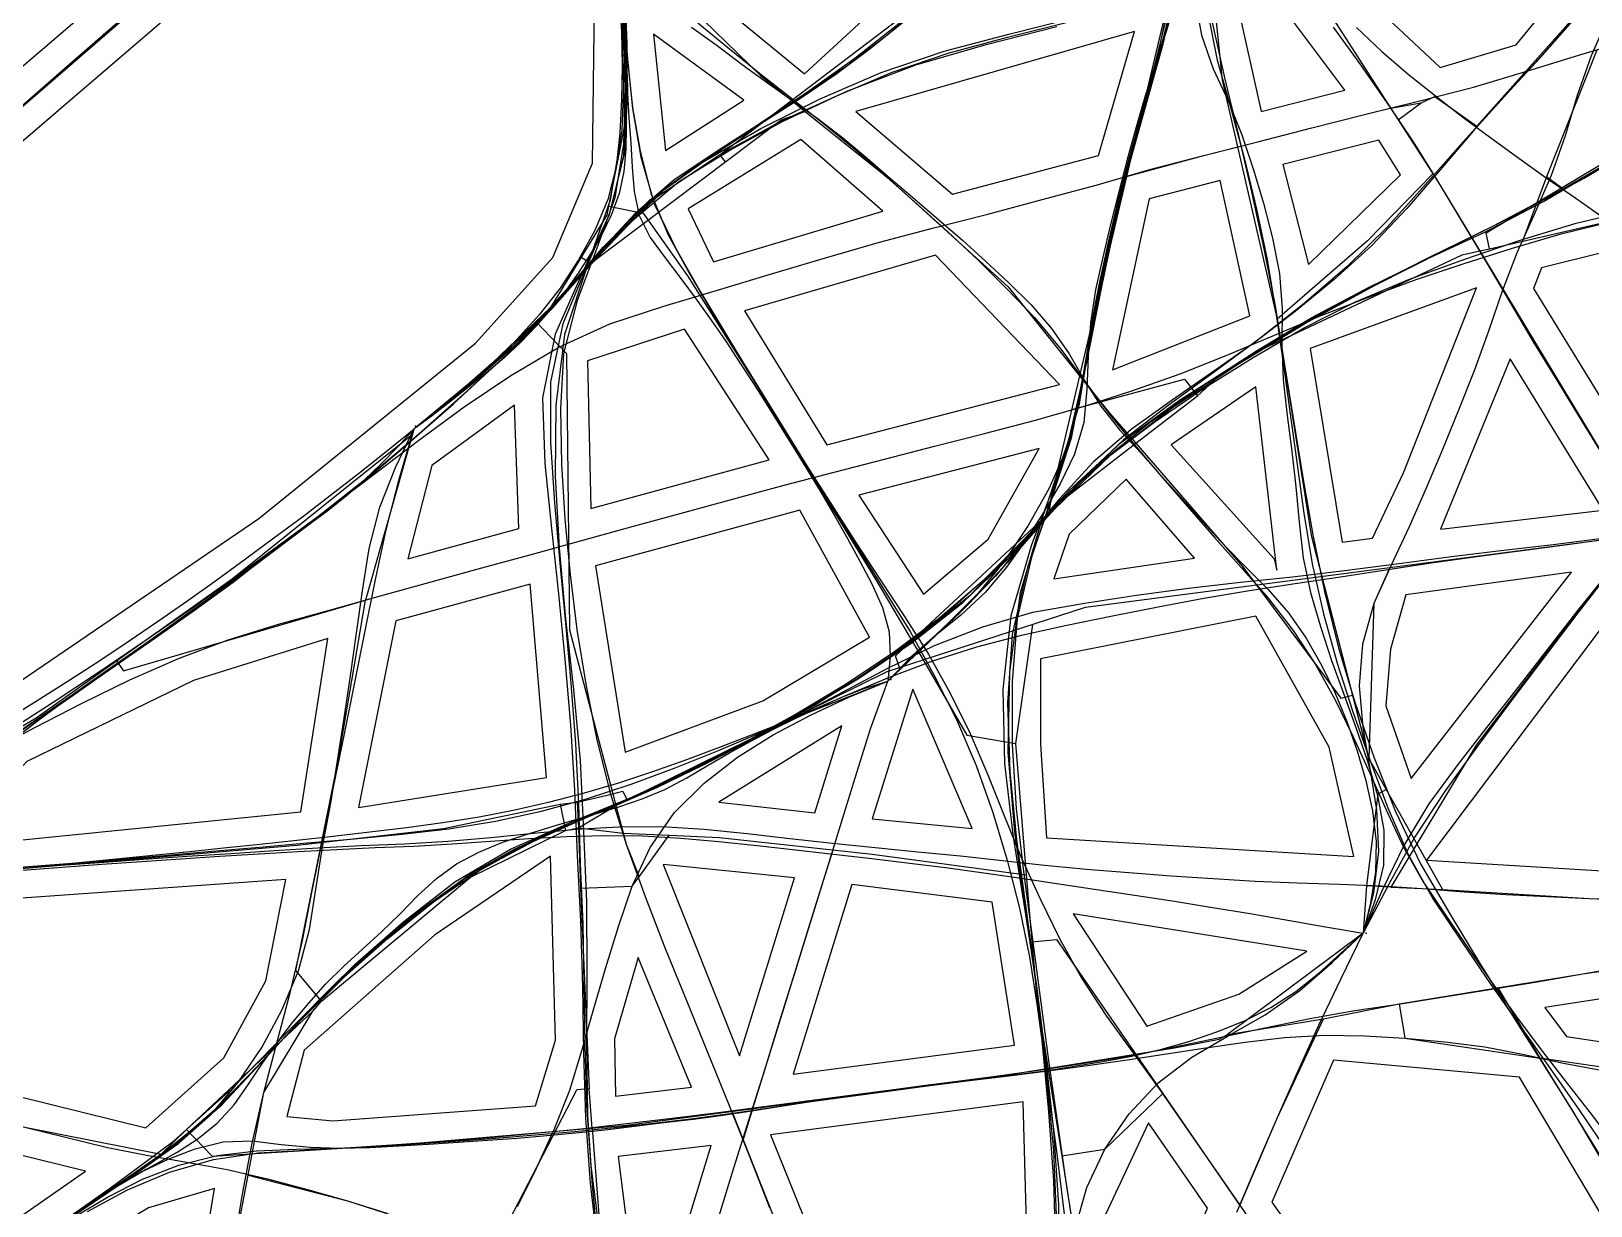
# Model space of a CAD drawing. Header units: metres. Extents: x 465982 to 489928, y 209046 to 231790.
# Drawn here: x 468220 to 471923, y 219238 to 222026 of the extents above; entities that cross this region are included whole.
import ezdxf

# ---------------------------------------------------------------- set-up
doc = ezdxf.new("R2010")
doc.units = ezdxf.units.M
for name, color, linetype in [('ANCHORS_INSIDE', 30, 'CONTINUOUS'), ('WOOL_PARCELS', 32, 'CONTINUOUS'), ('WOOL_ROADS_L1', 30, 'CONTINUOUS'), ('WOOL_ROADS_L2', 94, 'CONTINUOUS'), ('WOOL_THREADS', 8, 'CONTINUOUS')]:
    doc.layers.add(name, color=color, linetype=linetype)

msp = doc.modelspace()

# ---------------------------------------------------------------- linework, layer by layer
at = {"layer": 'ANCHORS_INSIDE'}
for p in [(469132.901, 221088.22), (470261.388, 220486.881), (471389.876, 219885.541)]:
    msp.add_point(p, dxfattribs=at)
at = {"layer": 'WOOL_PARCELS'}
for points in [[(466495.071, 219857.942), (466723.556, 219848.859), (468004.239, 221776.227), (469408.378, 222977.475), (469477.343, 223490.936), (469463.434, 223745.771), (469315.339, 224356.178), (469021.039, 224766.052), (466934.547, 222766.233), (466902.687, 222547.692), (466965.116, 222159.477), (466539.773, 221518.446), (466410.948, 221142.919)], [(470055.88, 221924.61), (470677.117, 222496.662), (470821.683, 222651.731), (470899.645, 222793.351), (470836.049, 222915.432), (470647.764, 223048.807), (470025.845, 223377.337), (469631.926, 223117.672), (469548.89, 223003.587), (469547.934, 222823.571), (469628.526, 222457.561), (469725.167, 222196.643)], [(467999.342, 220351.316), (468760.246, 220869.658), (469275.113, 221285.796), (469458.518, 221489.045), (469552.749, 221712.676), (469558.551, 222154.989), (469407.992, 222801.132), (468061.851, 221646.903), (468037.306, 221362.661)], [(471565.398, 221939.81), (471746.29, 221993.218), (472041.995, 222355.707), (471319.342, 222170.549)], [(471140.653, 221834.83), (471339.087, 221885.556), (471163.734, 222121.018), (471082.342, 222094.648)], [(469726.382, 221742.739), (469912.248, 221862.061), (469697.489, 222018.538)], [(470407.252, 221639.043), (470754.103, 221731.097), (470839.446, 222025.075), (470178.245, 221835.581)], [(469840.272, 221478.747), (470241.83, 221598.658), (470047.548, 221768.748), (469779.997, 221603.82)], [(471253.001, 221472.019), (471471.003, 221684.898), (471420.061, 221767.438), (471191.607, 221709.213)], [(470787.491, 221221.732), (471113.229, 221350.187), (471042.995, 221671.741), (470874.219, 221627.847)], [(470109.62, 221044.063), (470661.796, 221186.984), (470367.562, 221494.155), (469913.679, 221361.984)], [(472063.042, 220965.975), (472271.909, 221257.862), (471955.792, 221501.087), (471806.196, 221464.541), (471787.276, 221415.352)], [(471332.884, 220812.955), (471404.848, 220822.346), (471478.712, 220977.852), (471651.79, 221416.99), (471256.948, 221273.076)], [(469549.054, 220892.959), (469972.211, 221008.408), (469771.437, 221318.777), (469541.368, 221243.322)], [(471566.372, 220843.95), (471952.442, 220889.266), (471732.075, 221248.368)], [(471177.342, 220746.998), (471128.169, 221181.617), (470927.021, 221044.469), (471171.533, 220773.789)], [(469114.089, 220773.327), (469378.335, 220845.544), (469367.411, 221138.558), (469171.726, 220994.749)], [(470338.409, 220689.577), (470492.103, 220820.284), (470613.082, 221035.561), (470185.116, 220924.789)], [(470648.408, 220725.73), (470982.546, 220775.462), (470820.273, 220963.016), (470684.25, 220831.968)], [(469630.551, 220314.715), (469957.555, 220436.971), (470210.354, 220587.676), (470045.225, 220889.031), (469559.98, 220756.641)], [(471496.546, 220252.546), (471877.189, 220741.648), (471484.116, 220688.382), (471447.173, 220559.377), (471436.83, 220424.488)], [(472041.726, 220027.995), (472447.148, 220028.822), (472047.069, 220740.378), (471533.361, 220058.07)], [(468997.166, 220183.532), (469443.45, 220254.843), (469404.503, 220713.381), (469086.165, 220626.381)], [(471360.68, 220067.201), (471302.227, 220326.399), (471128.039, 220637.279), (470616.203, 220536.254), (470616.17, 220334.023), (470630.885, 220111.307)], [(468025.668, 220089.084), (468860.713, 220173.323), (468924.745, 220584.296), (468605.728, 220485.228), (468209.758, 220292.343)], [(470454.149, 220133.264), (470313.278, 220464.008), (470216.743, 220156.798)], [(470080.696, 220171.173), (470144.953, 220377.585), (469852.733, 220196.4)], [(468936.663, 219440.09), (469417.666, 219475.452), (469465.14, 219631.379), (469453.01, 220067.627), (469178.035, 219880.288), (468868.516, 219607.792), (468826.891, 219450.241)], [(469902.018, 219594.192), (470032.791, 220016.483), (469720.466, 220048.522)], [(468492.386, 219423.12), (468677.787, 219589.382), (468776.873, 219771.865), (468824.416, 220012.324), (468007.022, 219954.866), (467957.134, 219554.944)], [(470029.32, 219550.981), (470554.902, 219619.201), (470501.878, 219958.933), (470168.71, 220001.098)], [(470868.915, 219664.486), (471087.787, 219740.162), (471249.094, 219842.71), (470694.424, 219931.089)], [(469607.48, 219498.205), (469787.713, 219519.512), (469661.427, 219827.39), (469605.352, 219634.52)], [(472121.659, 219601.422), (472291.634, 219588.667), (472435.517, 219804.607), (471814.128, 219708.959), (471865.307, 219640.266)], [(471661.093, 218548.529), (471906.271, 218767.002), (472003.141, 218933.679), (472002.13, 219125.405), (471753.918, 219543.481), (471312.232, 219583.747), (471165.467, 219246.882)], [(470542.347, 218823.988), (470571.714, 218809.681), (470587.965, 219023.884), (470575.246, 219484.641), (469975.605, 219406.231), (470165.635, 218936.597)], [(468061.153, 219120.629), (468349.435, 219320.014), (467956.433, 219416.585), (467948.796, 219179.988)], [(470832.513, 218813.743), (471013.436, 219232.453), (470872.834, 219435.155), (470758.964, 219192.201)], [(469740.542, 219072.997), (469834.566, 219380.921), (469614.155, 219355.383), (469645.716, 219104.493)], [(468582.301, 218841.969), (468655.602, 219278.864), (468498.461, 219233.672), (468199.204, 219053.032)]]:
    msp.add_lwpolyline(points, close=True, dxfattribs=at)
at = {"layer": 'WOOL_ROADS_L1'}
for points in [[(470959.491, 226506.451), (471073.412, 225980.526), (471105.07, 225589.508), (471109.885, 225440.183), (471080.457, 224899.499), (471031.524, 224220.031), (470991.727, 223131.391), (470985.573, 222794.956), (470978.15, 222589.754), (470999.249, 222384.366), (471042.102, 222388.768), (471318.809, 222043.66), (471559.689, 221669.14), (472065.12, 220833.712)], [(469035.578, 224834.526), (469273.203, 224531.431), (469383.285, 224314.359), (469439.202, 224123.032), (469526.167, 223737.13), (469538.337, 223537.692), (469516.724, 223286.751), (469491.716, 223089.555), (469482.557, 222992.282), (469483.324, 222892.592), (469511.522, 222689.3), (469598.789, 222263.793), (469623.625, 222015.31), (469628.832, 221802.004), (469591.158, 221610.374), (469673.484, 221594.189), (469778.622, 221445.158), (469939.73, 221189.585), (470227.326, 220720.988), (470337.839, 220533.76)], [(470337.839, 220533.76), (470723.399, 220658.481), (472065.12, 220833.712)], [(469608.458, 220188.008), (470252.455, 220506.019), (470337.839, 220533.76)], [(466550.88, 219788.477), (467079.72, 219866.728), (467619.8, 220036.459), (467737.388, 220105.498), (467800.333, 219997.878), (467922.336, 220011.477), (467952.299, 220008.775), (468150.695, 220034.635), (468851.65, 220094.406), (469198.915, 220133.957), (469476.023, 220191.116), (469516.753, 220195.819), (469601.12, 220215.822), (469608.458, 220188.008)], [(466354.465, 218111.687), (466833.23, 218181.68), (467148.83, 218352.939), (467175.411, 218374.774), (467255.412, 218419.919), (467743.601, 218784.581), (468128.433, 219084.074), (468528.559, 219360.752), (468589.021, 219418.924), (468649.839, 219355.614), (469088.603, 219382.49), (469633.793, 219429.862), (470504.103, 219543.621), (470934.863, 219613.178), (471041.131, 219633.894), (471060.285, 219644.469), (471288.383, 219682.093), (471468.058, 219717.118), (471904.09, 219788.812), (472339.025, 219851.179), (472627.67, 220021.008)]]:
    msp.add_lwpolyline(points, dxfattribs=at)
at = {"layer": 'WOOL_ROADS_L2'}
for points in [[(469482.557, 222992.282), (469349.536, 222842.167), (467999.439, 221673.833), (467829.227, 221390.039)], [(470955.992, 222755.3), (470706.263, 222438.156), (470344.239, 222103.048), (470026.08, 221860.994)], [(469598.789, 222263.793), (469951.578, 221920.792), (470026.08, 221860.994)], [(471014.602, 222234.915), (470950.335, 222228.313), (470821.076, 221680.873)], [(471014.602, 222234.915), (471047.989, 221909.9), (471178.822, 221342.469)], [(472047.394, 222243.212), (471652.925, 221800.295)], [(471682.981, 221509.651), (471674.339, 221547.307), (472204.99, 221863.832), (472760.657, 222247.222)], [(471937.459, 221980.927), (471818.202, 221680.191)], [(470026.08, 221860.994), (469855.566, 221731.268)], [(470026.08, 221860.994), (470057.953, 221835.411)], [(471448.034, 221842.741), (471520.095, 221856.06), (471553.142, 221870.734)], [(471465.724, 221815.236), (471520.095, 221856.06)], [(471553.142, 221870.734), (471652.925, 221800.295)], [(469526.029, 221489.572), (469548.974, 221475.556), (470000.551, 221815.736), (470057.953, 221835.411), (470252.2, 221679.503), (470540.111, 221418.72), (470709.428, 221208.017)], [(471004.492, 221731.156), (471085.222, 221751.466)], [(469855.566, 221731.268), (469867.461, 221715.478)], [(470821.076, 221680.873), (471004.492, 221731.156)], [(470821.076, 221680.873), (470709.428, 221208.017)], [(471548.118, 221687.131), (471393.2, 221528.605), (471178.822, 221342.469)], [(471818.202, 221680.191), (471760.644, 221527.475)], [(471853.777, 221654.339), (471818.202, 221680.191)], [(469591.158, 221610.374), (469587.047, 221589.462), (469452.807, 221369.704), (469296.727, 221220.059), (469128.645, 221081.018), (469125.213, 221069.159)], [(471682.981, 221509.651), (471964.101, 221574.169)], [(471186.73, 221291.867), (471617.745, 221494.68)], [(471617.745, 221494.68), (471659.447, 221504.25)], [(471659.447, 221504.25), (471682.981, 221509.651)], [(469418.217, 221336.54), (469491.091, 221260.531), (469498.513, 220604.744), (469601.12, 220215.822), (469624.838, 220221.813)], [(471178.822, 221342.469), (471186.73, 221291.867)], [(470842.697, 221047.822), (470988.954, 221160.563), (471038.458, 221205.113), (471116.301, 221258.726)], [(471116.301, 221258.726), (471186.73, 221291.867)], [(471186.73, 221291.867), (471258.916, 220829.943), (471396.371, 220299.594)], [(470709.428, 221208.017), (470641.54, 220920.5)], [(470709.428, 221208.017), (470758.818, 221146.554)], [(470758.818, 221146.554), (470958.561, 221199.991)], [(470958.561, 221199.991), (470988.954, 221160.563)], [(470690.606, 221128.305), (470758.818, 221146.554)], [(470758.818, 221146.554), (470780.653, 221119.381)], [(470780.653, 221119.381), (470842.697, 221047.822)], [(468422.818, 220531.292), (468696.928, 220725.81), (469125.213, 221069.159), (469013.641, 220675.468)], [(470311.257, 220579.612), (470677.138, 220920.202), (470842.697, 221047.822)], [(470842.697, 221047.822), (471096.888, 220754.646)], [(470641.54, 220920.5), (470635.958, 220881.869)], [(472029.688, 220829.085), (471650.564, 220331.405), (471509.995, 220097.343)], [(471096.888, 220754.646), (471129.072, 220711.462)], [(471445.665, 220752.81), (471408.218, 220667.417), (471396.371, 220299.594)], [(471129.072, 220711.462), (471329.427, 220442.625)], [(468422.818, 220531.292), (468439.316, 220508.044), (469013.641, 220675.468)], [(468909.503, 219723.589), (468848.537, 219796.933), (468948.654, 220294.119), (469013.641, 220675.468)], [(470597.805, 220617.854), (470556.983, 220335.374), (470582.608, 220023.549)], [(470272.646, 220543.67), (470311.257, 220579.612)], [(467928.431, 220217.666), (468232.154, 220395.99), (468422.818, 220531.292)], [(470281.724, 220515.608), (470272.646, 220543.67)], [(470337.839, 220533.76), (470441.546, 220354.872)], [(471329.427, 220442.625), (471357.611, 220449.945)], [(470441.546, 220354.872), (470556.983, 220335.374)], [(471396.371, 220299.594), (471437.385, 220226.224)], [(469624.838, 220221.813), (469635.044, 220201.121)], [(471437.385, 220226.224), (471417.536, 220215.041), (471390.222, 219997.303)], [(471437.385, 220226.224), (471509.995, 220097.343)], [(469476.023, 220191.116), (469488.83, 220128.799)], [(469516.753, 220195.819), (469519.385, 220135.425)], [(469519.385, 220135.425), (469608.458, 220188.008)], [(469608.458, 220188.008), (469632.708, 220096.092), (469663.395, 220018.556), (469735.238, 220117.444), (469854.126, 220112.218), (470217.031, 220072.478), (470582.608, 220023.549)], [(468909.503, 219723.589), (469263.532, 220017.875), (469488.83, 220128.799), (469519.385, 220135.425), (469524.167, 219992.389)], [(469519.385, 220135.425), (469625.806, 220122.253), (469735.238, 220117.444)], [(470104.995, 220022.624), (470124.451, 220082.616)], [(471509.995, 220097.343), (471448.378, 219994.745), (471523.746, 219991.429)], [(471509.995, 220097.343), (471571.287, 219988.552), (471919.216, 219967.498), (472413.116, 219964.285)], [(469647.377, 219996.508), (469663.395, 220018.556)], [(469933.861, 219469.084), (470104.995, 220022.624)], [(470582.608, 220023.549), (470596.12, 219864.995)], [(471390.222, 219997.303), (471382.389, 219884.867), (471060.285, 219644.469)], [(471448.378, 219994.745), (471390.222, 219997.303)], [(469524.167, 219992.389), (469647.377, 219996.508)], [(469524.167, 219992.389), (469544.59, 219515.521)], [(471523.746, 219991.429), (471571.287, 219988.552)], [(472511.456, 219952.632), (472472.143, 219771.027), (472237.119, 219525.375), (471802.251, 219588.917)], [(470596.12, 219864.995), (470654.921, 219870.007), (470906.779, 219504.839)], [(470596.12, 219864.995), (470607.483, 219731.674), (470666.803, 219356.701)], [(471702.466, 219755.711), (471802.251, 219588.917)], [(468888.941, 219700.381), (468909.503, 219723.589)], [(471468.058, 219717.118), (471481.425, 219635.794), (471802.251, 219588.917)], [(468589.021, 219418.924), (468888.941, 219700.381)], [(468744.89, 219361.436), (468772.504, 219507.438), (468888.941, 219700.381)], [(470906.779, 219504.839), (471090.201, 219238.896), (471178.831, 219445.785), (471288.383, 219682.093)], [(471802.251, 219588.917), (472023.882, 219229.424), (472011.121, 218904.208)], [(467886.442, 219505.085), (468204.798, 219424.747), (468528.559, 219360.752)], [(469320.81, 219137.727), (469516.047, 219513.34)], [(469551.681, 219422.727), (469544.59, 219515.521), (469516.047, 219513.34)], [(470666.803, 219356.701), (470769.469, 219372.943), (470906.779, 219504.839)], [(469883.47, 219462.497), (470022.763, 219110.546), (470420.915, 218142.998)], [(469910.618, 219393.903), (469933.861, 219469.084)], [(469551.681, 219422.727), (469580.683, 219052.389)], [(468735.299, 219310.729), (468744.89, 219361.436)], [(470666.803, 219356.701), (470700.771, 219141.979)], [(468592.76, 218238.789), (468680.228, 219019.551), (468735.299, 219310.729), (468971.066, 219249.95), (469320.81, 219137.727)]]:
    msp.add_lwpolyline(points, dxfattribs=at)
at = {"layer": 'WOOL_THREADS'}
for points in [[(469616.007, 222157.286), (469629.491, 222015.564), (469633.467, 221873.008), (469626.389, 221730.655), (469593.344, 221592.76), (469536.749, 221462.571), (469482.79, 221331.525), (469452.917, 221192.605), (469453.379, 221049.429), (469462.763, 220906.373), (469475.122, 220763.648), (469488.612, 220620.941), (469501.739, 220478.217), (469512.751, 220335.231), (469519.668, 220192.331), (469523.549, 220050.148), (469529.648, 219906.54), (469532.597, 219763.006), (469534.624, 219619.531), (469538.832, 219476.015), (469549.249, 219332.996), (469567.266, 219189.771)], [(469615.718, 222147.543), (469626.943, 222018.257), (469630.277, 221888.245), (469626.437, 221758.397), (469605.714, 221630.465), (469562.396, 221508.174), (469516.284, 221386.716), (469483.732, 221260.649), (469476.651, 221129.715), (469479.531, 220998.435), (469487.417, 220867.391), (469499.605, 220736.646), (469515.959, 220606.203), (469536.666, 220476.53), (469562.65, 220347.795), (469593.687, 220220.515), (469632.708, 220096.092), (469677.978, 219971.994), (469725.655, 219848.464), (469775.758, 219725.716), (469826.107, 219602.968), (469875.775, 219480.391), (469924.865, 219357.723), (469972.863, 219233.869)], [(470945.319, 222162.162), (470906.265, 221991.438), (470858.471, 221822.424), (470811.554, 221653.314), (470770.873, 221482.538), (470736.774, 221310.396), (470707.367, 221137.723), (470657.256, 220970.172), (470595.031, 220806.734), (470545.806, 220638.511), (470527.484, 220463.691), (470531.366, 220287.88), (470551.283, 220113.11), (470579.456, 219939.628), (470606.025, 219765.578), (470628.031, 219590.864), (470647.291, 219416.112), (470659.253, 219240.603), (470661.192, 219064.876)], [(470943.929, 222166.145), (470908.543, 222008.098), (470864.541, 221851.769), (470820.205, 221695.637), (470780.064, 221538.288), (470746.102, 221379.372), (470720.355, 221219.276), (470689.599, 221060.089), (470639.117, 220905.953), (470585.362, 220752.772), (470549.126, 220594.3), (470537.829, 220431.616), (470543.346, 220268.73), (470559.865, 220106.906), (470581.743, 219946.1), (470602.696, 219784.75), (470620.171, 219622.731), (470635.5, 219460.932), (470647.619, 219297.936), (470652.131, 219134.474)], [(470936.884, 222168.739), (470897.703, 221982.75), (470848.872, 221798.411), (470802.472, 221613.619), (470762.693, 221427.348), (470725.815, 221240.425), (470683.205, 221055.066), (470622.123, 220874.843), (470568.043, 220692.999), (470542.749, 220504.776), (470539.273, 220314.392), (470554.457, 220124.692), (470581.003, 219936.42), (470607.536, 219747.737), (470629.57, 219558.371), (470647.429, 219368.667), (470655.687, 219178.489)], [(469619.585, 222127.203), (469629.034, 221959.199), (469622.697, 221790.827), (469595.088, 221624.605), (469539.176, 221465.626), (469486.02, 221305.725), (469465.747, 221137.895), (469464.485, 220968.708), (469473.601, 220799.859), (469489.02, 220631.445), (469507.345, 220463.313), (469523.51, 220295.01), (469531.176, 220127.49), (469538.356, 219959.301), (469539.484, 219790.873), (469538.342, 219622.261), (469540.976, 219453.589), (469551.961, 219285.346), (469568.537, 219117.141)], [(472637.759, 222124.599), (472569.681, 222014.518), (472530.445, 221891.147), (472505.269, 221764.036), (472480.622, 221636.962), (472452.603, 221510.367), (472414.045, 221386.459), (472357.423, 221269.612), (472285.173, 221160.933), (472209.087, 221054.604), (472131.963, 220949.025), (472052.385, 220845.959), (471970.125, 220745.017), (471889.93, 220641.931), (471810.662, 220538.095), (471732.048, 220433.68), (471654.049, 220328.694), (471577.363, 220222.766), (471505.717, 220113.701), (471442.945, 220000.125), (471382.389, 219884.867)], [(468487.797, 222099.719), (468389.836, 222014.718), (468292.093, 221929.628), (468194.491, 221844.445), (468097.038, 221759.243), (467999.439, 221673.833)], [(468477.393, 222090.821), (468397.805, 222021.756), (468318.323, 221952.584), (468238.76, 221883.181), (468159.115, 221813.581), (468079.462, 221743.891), (467999.439, 221673.833)], [(469616.943, 222103.764), (469621.721, 222024.026), (469622.981, 221943.87), (469621.93, 221863.777), (469617.778, 221783.711), (469609.253, 221703.954), (469589.392, 221626.594), (469558.344, 221552.911), (469519.438, 221482.824), (469475.719, 221415.832), (469426.124, 221352.848), (469372.288, 221293.187), (469313.955, 221237.304), (469253.425, 221184.245), (469191.471, 221132.214), (469128.645, 221081.018)], [(470348.56, 222097.67), (470254.762, 222017.628), (470156.637, 221942.971), (470055.459, 221873.584), (469952.135, 221807.82), (469848.639, 221741.377), (469746.547, 221672.78), (469653.947, 221593.3), (469570.923, 221503.761), (469491.137, 221411.032), (469407.57, 221321.147), (469318.186, 221236.874), (469224.603, 221157.745), (469128.645, 221081.018)], [(469625.356, 222076.404), (469636.006, 221959.548), (469647.813, 221842.606), (469667.445, 221726.893), (469700.148, 221614.736), (469751.287, 221508.619), (469810.021, 221405.665), (469871.189, 221304.016), (469932.767, 221202.692), (469994.438, 221101.609), (470056.598, 221001.12), (470118.978, 220900.982), (470181.79, 220800.951), (470244.884, 220701.065), (470306.712, 220600.856), (470363.438, 220498.02), (470417.012, 220391.93), (470463.479, 220282.831), (470503.292, 220171.369), (470537.648, 220058.499), (470567.01, 219944.5), (470590.207, 219828.722), (470608.441, 219711.896), (470624.155, 219595.321), (470639.673, 219478.94), (470655.391, 219361.842), (470669.607, 219244.672), (470683.992, 219127.585)], [(470931.492, 222103.841), (470906.915, 222006.73), (470879.272, 221909.931), (470851.352, 221813.287), (470824.663, 221716.299), (470799.74, 221618.965), (470776.443, 221521.373), (470754.937, 221423.203), (470735.858, 221324.538), (470721.337, 221225.615), (470704.682, 221127.058), (470676.828, 221031.025), (470636.282, 220939.691), (470587.387, 220852.685), (470531.79, 220769.693), (470468.791, 220692.236), (470397.932, 220621.515), (470325.409, 220553.011), (470254.279, 220482.924)], [(470938.101, 222100.117), (470915.068, 222025.2), (470890.116, 221950.147), (470865.711, 221874.535), (470843.494, 221798.007), (470822.507, 221721.283), (470802.244, 221644.348), (470782.728, 221567.294), (470764.279, 221489.847), (470747.273, 221412.056), (470734.919, 221333.391), (470729.336, 221254.369), (470726.625, 221175.567), (470719.54, 221097.512), (470697.507, 221022.292), (470663.495, 220951.451), (470623.947, 220883.608), (470581.392, 220817.921), (470535.556, 220754.035), (470484.935, 220694.054), (470427.69, 220640.195), (470366.769, 220590.95), (470308.261, 220539.396), (470254.279, 220482.924)], [(470921.554, 222080.979), (470884.915, 221935.869), (470845.554, 221791.479), (470807.81, 221646.863), (470773.109, 221501.358), (470742.025, 221354.816), (470717.217, 221207.376), (470688.131, 221061.092), (470642.699, 220919.002), (470594.974, 220777.542), (470560.965, 220632.078), (470549.001, 220482.439), (470548.976, 220331.811), (470558.914, 220181.408), (470575.806, 220031.744), (470595.917, 219882.283), (470615.746, 219732.621), (470635.295, 219582.883), (470657.055, 219433.624), (470678.552, 219283.711), (470701.795, 219134.152)], [(470983.591, 222099.752), (470998.466, 222016.736), (471026.723, 221936.674), (471062.805, 221859.122), (471094.838, 221780.103), (471121.637, 221699.267), (471145.939, 221617.498), (471167.322, 221534.886), (471183.882, 221451.122), (471190.124, 221366.863), (471189.493, 221282.79), (471192.345, 221198.428), (471202.294, 221113.872), (471213.013, 221029.392), (471222.58, 220944.834), (471230.934, 220860.236), (471239.828, 220775.907), (471257.684, 220693.551), (471281.546, 220612.774), (471307.835, 220532.236), (471336.41, 220452.63), (471364.993, 220373.043), (471392.654, 220293.315), (471417.086, 220212.673), (471432.08, 220130.012), (471430.61, 220046.393), (471411.3, 219964.6), (471382.389, 219884.867)], [(471012.357, 222076.686), (471036.159, 221957.304), (471069.094, 221839.637), (471100.838, 221721.86), (471129.752, 221603.304), (471154.385, 221483.878), (471174.447, 221363.881), (471191.64, 221244.096), (471208.234, 221123.524), (471224.871, 221002.784), (471241.809, 220882.101), (471261.533, 220761.863), (471288.107, 220643.323), (471321.026, 220526.321), (471358.056, 220410.709), (471398.28, 220296.207), (471441.598, 220183.008), (471489.416, 220071.852), (471548.636, 219966.003), (471616.716, 219864.517), (471685.639, 219763.566), (471756.093, 219663.825), (471826.88, 219564.302), (471896.623, 219464.124), (471965.116, 219362.949)], [(472573.457, 222074.014), (472533.348, 221966.51), (472514.697, 221852.805), (472501.137, 221738.683), (472484.662, 221624.847), (472463.227, 221511.446), (472432.432, 221400.207), (472384.521, 221295.322), (472321.03, 221198.594), (472253.556, 221104.277), (472184.759, 221010.907), (472114.146, 220919.014), (472040.433, 220830.036), (471965.103, 220742.241), (471892.507, 220651.619), (471821.029, 220560.16), (471749.827, 220468.591), (471678.566, 220377.026), (471607.525, 220285.279), (471538.524, 220192.02), (471479.306, 220093.328), (471429.616, 219990.048), (471382.389, 219884.867)], [(468433.383, 222052.69), (468324.855, 221958.286), (468216.403, 221863.655), (468107.97, 221768.839), (467999.439, 221673.833)], [(468430.801, 222050.653), (468391.349, 222016.354), (468351.938, 221982.04), (468312.683, 221947.814), (468273.505, 221913.609), (468234.406, 221879.432), (468195.321, 221845.231), (468156.35, 221811.091), (468117.416, 221776.952), (468078.357, 221742.675), (468038.982, 221708.124), (467999.439, 221673.833)], [(468419.319, 222040.584), (468359.479, 221988.536), (468299.533, 221936.295), (468239.671, 221884.044), (468179.718, 221831.644), (468119.845, 221779.264), (468059.785, 221726.685), (467999.439, 221673.833)], [(468113.119, 220310.909), (468256.185, 220408.95), (468398.907, 220507.251), (468541.186, 220606.228), (468681.566, 220707.919), (468820.702, 220811.686), (468958.969, 220916.803), (469092.548, 221027.247), (469223.159, 221141.487), (469350.437, 221258.977), (469469.141, 221384.431), (469583.458, 221513.592), (469706.865, 221633.471), (469850.221, 221730.081), (470001.748, 221813.326), (470158.921, 221884.635), (470320.693, 221946.303), (470487.314, 221994.055), (470655.382, 222036.997)], [(468117.386, 220312.166), (468234.051, 220393.233), (468351.212, 220474.167), (468468.339, 220555.179), (468584.97, 220637.161), (468700.496, 220720.941), (468814.519, 220806.646), (468927.981, 220893.075), (469038.84, 220982.756), (469147.1, 221075.942), (469253.859, 221170.337), (469358.902, 221266.157), (469457.484, 221368.125), (469551.209, 221474.585), (469648.347, 221577.646), (469756.961, 221668.554), (469878.565, 221743.515), (470004.338, 221811.316), (470133.129, 221872.527), (470264.585, 221928.489), (470399.918, 221974.637), (470538.265, 222011.372), (470677.163, 222046.397)], [(468125.007, 220315.517), (468253.713, 220406.162), (468382.629, 220496.326), (468511.578, 220586.707), (468639.73, 220678.561), (468766.432, 220772.652), (468892.509, 220867.701), (469016.536, 220965.253), (469137.104, 221067.121), (469255.34, 221171.35), (469370.547, 221278.291), (469476.975, 221393.466), (469578.379, 221512.91), (469687.859, 221624.549), (469815.734, 221715.754), (469952.169, 221795.225), (470093.174, 221865.299), (470238.39, 221927.672), (470388.138, 221978.566), (470541.292, 222018.887), (470694.928, 222057.246)], [(469626.862, 222068.806), (469629.647, 222015.35), (469631.081, 221961.575), (469631.831, 221907.63), (469632.427, 221853.538), (469632.688, 221799.766), (469632.092, 221745.843), (469627.046, 221692.567), (469616.17, 221640.603), (469598.277, 221590.738), (469574.79, 221543.109), (469547.861, 221497.105), (469518.794, 221451.842), (469488.042, 221408.131), (469454.704, 221366.168), (469419.357, 221325.761), (469382.24, 221287.098), (469342.79, 221250.283), (469301.422, 221215.317), (469259.083, 221181.45), (469216.195, 221147.605), (469172.72, 221114.068), (469128.645, 221081.018)], [(470291.871, 222047.904), (470212.487, 221983.82), (470130.846, 221922.823), (470046.636, 221865.855), (469961.04, 221811.202), (469875.625, 221755.576), (469790.598, 221699.342), (469708.776, 221639.622), (469635.403, 221570.983), (469566.751, 221497.523), (469501.286, 221420.815), (469434.148, 221345.58), (469362.884, 221274.268), (469286.733, 221207.762), (469208.274, 221143.892), (469128.645, 221081.018)], [(470284.03, 222046.517), (470175.984, 221960.981), (470063.66, 221881.273), (469949.036, 221805.663), (469834.423, 221729.021), (469722.092, 221648.894), (469622.109, 221555.34), (469529.348, 221454.467), (469437.224, 221353.191), (469340.161, 221256.269), (469235.888, 221166.96), (469128.645, 221081.018)], [(469629.523, 222048.72), (469635.861, 221893.329), (469628.862, 221738.163), (469591.642, 221588.075), (469526.568, 221447.877), (469464.35, 221306.817), (469434.019, 221155.509), (469439.811, 221000.141), (469455.384, 220845.285), (469471.836, 220690.492), (469487.058, 220535.374), (469500.255, 220380), (469510.296, 220224.388), (469516.475, 220069.787), (469524.507, 219913.763), (469528.845, 219757.737), (469531.689, 219601.88), (469536.559, 219446.254), (469547.65, 219291.209), (469565.456, 219136.054)], [(469628.251, 222054.964), (469637.127, 221949.82), (469648.128, 221844.809), (469665.827, 221740.937), (469692.004, 221639.325), (469732.299, 221542.139), (469783.639, 221448.868), (469838.007, 221357.377), (469893.649, 221266.628), (469949.467, 221175.85), (470005.449, 221085.017), (470062.005, 220994.594), (470118.981, 220904.525), (470176.621, 220814.759), (470234.877, 220725.372), (470293.798, 220636.527), (470350.241, 220547.546), (470402.312, 220455.09), (470449.528, 220359.044), (470491.773, 220260.962), (470531.343, 220161.839), (470571.77, 220063.411), (470615.576, 219966.685), (470662.217, 219870.82), (470714.557, 219777.629), (470773.213, 219688.01), (470835.495, 219601.614), (470898.591, 219516.128), (470959.387, 219428.267), (471020.395, 219340.314), (471080.86, 219252.171), (471141.642, 219164.312)], [(469632.105, 222055.893), (469634.087, 221996.829), (469634.435, 221937.76), (469635.947, 221878.78), (469639.037, 221820.033), (469643.79, 221761.18), (469647.355, 221702.88), (469651.695, 221645.247), (469663.932, 221588.71), (469689.817, 221536.118), (469725.452, 221487.566), (469762.565, 221438.946), (469798.934, 221389.868), (469834.405, 221340.262), (469869.21, 221289.986), (469903.057, 221239.02), (469936.331, 221187.583), (469969.065, 221135.814), (470001.473, 221083.705), (470033.846, 221031.668), (470065.733, 220979.74), (470097.22, 220927.516), (470128.124, 220875.049), (470158.591, 220821.97), (470187.948, 220768.395), (470216.091, 220713.963), (470241.601, 220658.358), (470257.587, 220600.602), (470259.714, 220541.554), (470254.279, 220482.924)], [(469788.231, 222035.56), (469848.618, 221991.561), (469908.319, 221946.752), (469968.296, 221902.872), (470028.819, 221860.682), (470088.369, 221817.562), (470147.238, 221772.566), (470204.78, 221724.535), (470261.55, 221675.541), (470318.294, 221626.842), (470375.017, 221578.358), (470431.308, 221529.53), (470486.654, 221479.598), (470541.186, 221428.541), (470594.64, 221376.437), (470643.042, 221320.539), (470684.281, 221260.012), (470721.095, 221197.139), (470760.154, 221135.898), (470804.826, 221079.174), (470854.228, 221025.879), (470903.164, 220970.899), (470952.868, 220915.616), (471002.655, 220860.501), (471052.895, 220805.762), (471104.92, 220752.959), (471156.753, 220700.427), (471205.055, 220645.124), (471247.296, 220585.034), (471283.951, 220521.157), (471316.079, 220455.067), (471344.037, 220387.161), (471368.427, 220317.874), (471388.933, 220247.354), (471405.095, 220175.687), (471413.308, 220102.744), (471411.581, 220029.785), (471399.712, 219957.117), (471382.389, 219884.867)], [(469802.967, 222045.643), (469877.887, 221984.016), (469953.092, 221922.875), (470029.081, 221863.994), (470104.243, 221804.45), (470178.911, 221743.048), (470251.908, 221679.141), (470324.397, 221614.665), (470396.39, 221549.908), (470466.925, 221483.602), (470535.959, 221415.492), (470603.005, 221345.497), (470664.585, 221271.374), (470721.469, 221194.373), (470779.166, 221118.185), (470839.662, 221044.272), (470902.288, 220970.918), (470965.856, 220897.448), (471029.465, 220824.094), (471094.132, 220752.094), (471157.789, 220679.594), (471216.457, 220603.241), (471269.277, 220522.669), (471316.213, 220438.901), (471358.433, 220352.634), (471398.217, 220265.291), (471437.585, 220177.696), (471477.896, 220090.656), (471525.218, 220007.293), (471579.2, 219927.2), (471633.498, 219847.134), (471688.554, 219767.478), (471745.136, 219689.094), (471802.892, 219611.574), (471862.054, 219534.971), (471921.561, 219458.525), (471980.611, 219381.515)], [(471891.208, 222063.01), (471802.169, 221961.784), (471710.599, 221862.732), (471619.709, 221763.286), (471530.714, 221661.896), (471440.704, 221561.396), (471344.326, 221467.283), (471242.352, 221379.574), (471137.249, 221296.293), (471028.647, 221216.836), (470919.845, 221137.725), (470813.745, 221055.755), (470716.357, 220964.043), (470626.117, 220865.177), (470538.409, 220764.537), (470446.961, 220667.328), (470350.407, 220575.356), (470254.279, 220482.924)], [(471885.867, 222058.02), (471806.255, 221967.039), (471724.635, 221877.769), (471643.497, 221788.444), (471565.128, 221696.768), (471486.511, 221605.016), (471403.32, 221517.286), (471313.704, 221436.434), (471220.946, 221360.372), (471126.119, 221287.678), (471027.816, 221218.7), (470928.988, 221150.433), (470832.023, 221080.615), (470741.928, 221003.136), (470661.285, 220916.007), (470585.85, 220824.307), (470509.626, 220732.838), (470426.859, 220647.093), (470340.157, 220565.634), (470254.279, 220482.924)], [(471024.316, 222046.356), (471054.455, 221912.062), (471086.606, 221778.256), (471117.776, 221644.257), (471147.196, 221509.563), (471173.588, 221374.394), (471195.251, 221239.085), (471216.927, 221102.926), (471239.398, 220966.767), (471263.383, 220830.866), (471290.659, 220696.007), (471323.836, 220562.603), (471363.425, 220431.038), (471408.511, 220301.221), (471459.709, 220173.869), (471518.453, 220049.82), (471588.409, 219931.242), (471659.884, 219813.509), (471732.39, 219696.606), (471806.193, 219580.456), (471879.322, 219463.878), (471949.595, 219345.514)], [(471311.33, 222035.325), (471376.18, 221945.598), (471439.89, 221855.168), (471501.589, 221763.279), (471559.689, 221669.14), (471616.682, 221574.199), (471673.564, 221479.593), (471730.095, 221384.413), (471786.505, 221288.613), (471844.535, 221193.577), (471902.78, 221098.662), (471961.089, 221003.772)], [(471366.449, 222034.259), (471426.837, 221977.63), (471489.418, 221923.618), (471554.124, 221872.092), (471619.685, 221822.139), (471685.863, 221773.063), (471752.479, 221724.14), (471819.528, 221675.938), (471887.206, 221629.192), (471954.83, 221582.168)], [(471964.686, 222059.014), (471924.159, 221967.634), (471890.987, 221873.305), (471862.21, 221777.342), (471828.793, 221683.415), (471789.236, 221592.236), (471748.417, 221501.494), (471712.635, 221408.467), (471680.347, 221313.683), (471646.169, 221219.481), (471609.4, 221126.19), (471571.378, 221033.392), (471532.395, 220940.973), (471491.976, 220849.168), (471449.037, 220758.767), (471408.218, 220667.417), (471380.698, 220571.317), (471373.095, 220472.165), (471381.711, 220373.332), (471398.398, 220275.662), (471414.488, 220177.997), (471419.164, 220079.243), (471407.013, 219981.249), (471382.389, 219884.867)], [(468157.111, 220358.712), (468270.207, 220431.821), (468382.06, 220506.049), (468493.041, 220581.186), (468603.29, 220657.51), (468712.304, 220735.344), (468820.154, 220814.52), (468927.822, 220893.901), (469034.429, 220974.418), (469140.701, 221055.335), (469248.156, 221134.304), (469358.673, 221208.355), (469473.135, 221275.755), (469594.318, 221331.403), (469721.838, 221373.225), (469849.806, 221411.234), (469977.871, 221449.711), (470105.949, 221487.957), (470234.2, 221525.304), (470362.898, 221559.068), (470491.622, 221591.915), (470620.256, 221626.055), (470748.705, 221660.589), (470875.918, 221697.717), (471004.492, 221731.156), (471132.727, 221763.45), (471261.012, 221796.244), (471389.24, 221828.924), (471517.432, 221860.201), (471644.997, 221893.251), (471771.368, 221930.562), (471896.962, 221969.495), (472022.932, 222007.162)], [(468256.079, 219173.747), (468408.769, 219280.661), (468558.133, 219391.826), (468696.647, 219516.041), (468826.452, 219649.048), (468957.983, 219780.463), (469098.287, 219902.673), (469247.687, 220013.757), (469410.186, 220103.501), (469579.656, 220178.239), (469749.359, 220252.908), (469915.186, 220335.953), (470077.937, 220424.709), (470234.854, 220523.303), (470382.224, 220634.688), (470520.585, 220758.196), (470649.461, 220891.755), (470783.232, 221020.633), (470930.938, 221133.432), (471086.458, 221236.134), (471245.505, 221332.698), (471409.257, 221422.427), (471575.817, 221506.469), (471742.988, 221589.241), (471907.173, 221677.052), (472067.555, 221772.363)], [(468229.554, 219155.353), (468370.812, 219249.306), (468510.398, 219345.703), (468643.002, 219451.633), (468761.742, 219573.644), (468877.646, 219698.355), (468998.698, 219818.23), (469128.436, 219928.637), (469266.38, 220028.572), (469416.644, 220108.466), (469572.427, 220175.595), (469727.874, 220243.869), (469879.936, 220319.909), (470029.965, 220400.309), (470176.65, 220486.635), (470317.932, 220582.048), (470450.699, 220688.354), (470568.879, 220810.382), (470684.148, 220934.927), (470808.779, 221050.603), (470946.902, 221149.959), (471090.488, 221241.876), (471236.438, 221329.326), (471386.168, 221411.213), (471538.561, 221488.585), (471692.056, 221563.621), (471843.017, 221643.957), (471991.351, 221729.069)], [(468304.57, 219204.331), (468431.435, 219289.667), (468555.848, 219378.476), (468672.563, 219477.494), (468777.379, 219589.564), (468880.994, 219702.683), (468989.415, 219811.3), (469104.792, 219912.737), (469226.214, 220006.855), (469358.318, 220084.795), (469498.462, 220147.289), (469640.324, 220205.279), (469780.275, 220268.72), (469917.337, 220338.211), (470052.332, 220411.398), (470184.292, 220489.706), (470311.722, 220575.416), (470432.393, 220669.829), (470542.84, 220776.412), (470646.316, 220889.836), (470754.076, 220999.296), (470873.946, 221095.308), (470999.943, 221183.712), (471129.282, 221267.072), (471260.794, 221346.218), (471396.556, 221418.506), (471534.985, 221485.443), (471674.309, 221550.424), (471810.538, 221621.906), (471943.372, 221699.787)], [(468345.143, 219232.718), (468458.993, 219310.462), (468570.164, 219391.748), (468674.201, 219482.258), (468769.619, 219582.293), (468864.461, 219683.051), (468963.048, 219780.539), (469067.231, 219872.261), (469175.199, 219959.661), (469289.884, 220037.796), (469411.781, 220103.087), (469537.48, 220159.673), (469664.171, 220214.295), (469789.061, 220273.584), (469911.675, 220337.16), (470032.771, 220403.583), (470151.426, 220474.319), (470266.447, 220551.585), (470377.288, 220634.436), (470483.154, 220724.468), (470580.592, 220823.168), (470676.149, 220923.062), (470777.993, 221016.705), (470888.801, 221099.735), (471003.514, 221177.95), (471121.131, 221251.658), (471240.702, 221321.128), (471364.848, 221383.119), (471492.836, 221437.515), (471623.797, 221484.832), (471755.457, 221529.557), (471888.603, 221570.446), (472024.258, 221602.713)], [(468117.262, 220313.602), (468228.698, 220373.015), (468340.958, 220430.994), (468454.386, 220486.247), (468569.767, 220536.767), (468687.578, 220581.004), (468807.633, 220618.286), (468928.77, 220652.073), (469049.324, 220685.948), (469169.953, 220718.937), (469290.458, 220751.87), (469410.634, 220784.912), (469530.181, 220817.857), (469649.856, 220850.711), (469769.36, 220883.415), (469888.703, 220915.976), (470007.93, 220948.272), (470126.842, 220978.884), (470245.767, 221009.851), (470364.544, 221040.638), (470483.21, 221071.353), (470601.664, 221102.267), (470718.407, 221135.2), (470833.481, 221171.999), (470948.083, 221212.832), (471060.951, 221257.342), (471172.115, 221304.189), (471282.963, 221350.822), (471395.086, 221394.943), (471508.316, 221436.213), (471622.685, 221474.425), (471737.259, 221510.936), (471852.625, 221545.053), (471969.413, 221573.584)], [(468168.986, 220396.36), (468240.949, 220441.028), (468312.151, 220486.316), (468382.917, 220532.405), (468453.094, 220579.118), (468522.756, 220626.573), (468591.928, 220674.736), (468660.546, 220723.661), (468728.759, 220773.235), (468796.599, 220823.208), (468863.986, 220873.541), (468931.104, 220924.313), (468997.397, 220975.805), (469063.165, 221028.094), (469128.645, 221081.018)], [(468193.541, 220356.544), (468238.059, 220391.143), (468283.742, 220424.755), (468329.897, 220457.409), (468376.293, 220489.808), (468422.997, 220521.985), (468469.382, 220554.188), (468515.672, 220586.674), (468562.095, 220619.168), (468608.165, 220651.863), (468653.846, 220685.15), (468699.485, 220718.578), (468744.384, 220752.72), (468789.01, 220787.283), (468834.128, 220821.406), (468879.518, 220854.786), (468924.689, 220888.546), (468968.667, 220923.59), (469010.741, 220960.469), (469051.461, 220999.026), (469090.615, 221039.364), (469128.645, 221081.018)], [(468322.443, 219217.42), (468405.824, 219273.276), (468488.933, 219329.037), (468570.467, 219387.191), (468645.97, 219453.114), (468710.894, 219530.268), (468767.536, 219613.858), (468815.571, 219702.321), (468854.69, 219795.503), (468880.727, 219893.531), (468896.546, 219994.279), (468912.781, 220094.183), (468931.196, 220193.679), (468947.572, 220294.339), (468963.272, 220395.105), (468978.385, 220495.921), (468992.852, 220596.861), (469007.049, 220697.697), (469022.549, 220798.285), (469048.082, 220896.351), (469085.348, 220989.949), (469128.645, 221081.018)], [(468700.866, 219142.562), (468721.914, 219265.5), (468744.902, 219387.207), (468772.504, 219507.438), (468804.092, 219626.997), (468835.991, 219746.611), (468864.264, 219867.441), (468888.391, 219989.465), (468912.634, 220110.573), (468938.129, 220231.688), (468962.884, 220353.978), (468987.45, 220476.217), (469012.032, 220598.378), (469037.033, 220720.346), (469062.614, 220842.314), (469093.845, 220962.294), (469128.645, 221081.018)], [(468192.622, 220041.768), (468306.869, 220050.913), (468420.934, 220060.289), (468534.817, 220069.874), (468648.637, 220079.608), (468762.117, 220089.474), (468874.989, 220099.384), (468987.387, 220109.337), (469099.954, 220119.943), (469211.779, 220132.779), (469322.38, 220150.677), (469431.661, 220174.609), (469538.947, 220204.222), (469644.772, 220238.578), (469749.112, 220277.294), (469852.016, 220319.066), (469954.009, 220362.491), (470055.234, 220406.346), (470156.265, 220449.977), (470257.927, 220492.631), (470360.546, 220531.356), (470465.001, 220564.422), (470571.265, 220592.508), (470679.171, 220616.359), (470787.694, 220638.592), (470896.197, 220660.008), (471004.657, 220680.496), (471112.835, 220698.546), (471220.853, 220714.884), (471328.66, 220731.195), (471436.612, 220747.746), (471544.487, 220763.839), (471652.477, 220779.004), (471760.351, 220793.622), (471868.117, 220807.832), (471975.57, 220822.434)], [(468330.288, 219222.462), (468431.634, 219291.108), (468531.677, 219361.665), (468627.665, 219437.951), (468715.617, 219524.21), (468799.543, 219614.461), (468884.084, 219704.001), (468971.933, 219790.479), (469064.684, 219872.232), (469160.132, 219950.947), (469260.168, 220023.458), (469367.503, 220084.275), (469479.203, 220135.711), (469592.826, 220182.116), (469705.894, 220230.689), (469816.645, 220285.021), (469926.145, 220341.754), (470035.417, 220398.646), (470144.548, 220455.986), (470253.709, 220513.773), (470364.558, 220567.576), (470479.641, 220612.156), (470598.227, 220647.039), (470720.969, 220668.596), (470844.398, 220686.967), (470968.094, 220703.791), (471091.662, 220717.868), (471215.194, 220730.972), (471338.48, 220745.922), (471462.018, 220762.044), (471585.678, 220778.081), (471709.76, 220793.126), (471833.883, 220807.696), (471957.598, 220823.174)], [(468150.722, 220034.229), (468238.526, 220043.079), (468326.097, 220051.893), (468413.713, 220060.696), (468501.36, 220069.537), (468588.974, 220078.448), (468676.465, 220087.451), (468763.894, 220096.607), (468850.94, 220105.988), (468937.455, 220115.723), (469024.055, 220125.91), (469110.997, 220136.253), (469197.653, 220147.522), (469283.447, 220161.231), (469368.123, 220177.83), (469451.496, 220196.742), (469533.67, 220218.374), (469615.064, 220242.367), (469696.137, 220268.965), (469776.857, 220297.678), (469856.825, 220327.576), (469936.619, 220358.412), (470015.855, 220389.471), (470095.069, 220420.728), (470174.309, 220451.927), (470254.279, 220482.924)], [(468315.245, 219213.612), (468363.929, 219246.917), (468413.335, 219278.977), (468463.754, 219309.144), (468515.076, 219337.232), (468566.368, 219365.455), (468615.938, 219396.901), (468661.453, 219434.296), (468701.955, 219477.791), (468736.165, 219526.751), (468769.546, 219576.532), (468804.43, 219625.27), (468840.77, 219673.028), (468879.106, 219719.473), (468919.281, 219764.208), (468962.092, 219806.689), (469006.792, 219847.607), (469051.801, 219888.093), (469095.314, 219930.297), (469137.693, 219973.581), (469181.91, 220014.325), (469230.069, 220049.847), (469282.628, 220077.825), (469337.283, 220100.071), (469393.276, 220118.347), (469448.896, 220136.137), (469504.335, 220152.802), (469559.896, 220168.094), (469615.349, 220184.843), (469670.533, 220203.622), (469724.54, 220226.033), (469776.633, 220253.488), (469827.426, 220283.569), (469878.266, 220313.542), (469930.173, 220341.853), (469982.476, 220369.075), (470035.485, 220395.121), (470088.939, 220420.128), (470142.711, 220444.257), (470197.657, 220465.813), (470254.279, 220482.924)], [(469375.008, 219236.665), (469419.677, 219327.643), (469462.214, 219418.927), (469499.223, 219512.628), (469528.703, 219609.454), (469556.391, 219706.8), (469584.677, 219804.09), (469614.487, 219900.816), (469647.377, 219996.508), (469689.929, 220088.15), (469746.783, 220170.864), (469817.76, 220241.511), (469896.873, 220302.828), (469982.176, 220355.719), (470070.786, 220402.581), (470161.401, 220444.94), (470254.279, 220482.924)], [(469853.181, 219211.798), (469888.451, 219328.226), (469924.913, 219443.569), (469961.214, 219558.708), (469997.238, 219674.687), (470033.208, 219790.682), (470069.126, 219906.667), (470104.995, 220022.624), (470140.819, 220138.244), (470176.872, 220254.058), (470213.232, 220369.766), (470254.279, 220482.924)], [(468174.069, 220037.96), (468278.46, 220045.752), (468382.606, 220053.31), (468486.513, 220060.705), (468590.232, 220067.837), (468693.846, 220074.661), (468797.402, 220081.185), (468900.445, 220087.705), (469003.43, 220093.13), (469106.88, 220097.531), (469209.669, 220103.569), (469311.676, 220112.315), (469413.094, 220122.639), (469513.959, 220131.734), (469615.06, 220137.651), (469716.55, 220138.619), (469818.255, 220132.411), (469920.049, 220121.347), (470021.674, 220110.101), (470122.936, 220099.119), (470224.003, 220088.542), (470325.187, 220078.412), (470426.216, 220068.491), (470526.247, 220057.394), (470625.786, 220046.875), (470725.886, 220037.469), (470826.303, 220029.113), (470926.473, 220021.522), (471026.513, 220014.752), (471126.46, 220008.963), (471226.335, 220004.407), (471326.188, 220001.11), (471425.346, 219997.847), (471523.746, 219991.429), (471622.544, 219983.571), (471721.461, 219977.097), (471820.518, 219972.03), (471919.216, 219967.498), (472017.602, 219963.453)], [(468199.649, 220035.068), (468293.957, 220042.153), (468387.985, 220049.004), (468481.649, 220055.588), (468575.054, 220061.884), (468668.279, 220067.865), (468761.21, 220073.502), (468853.381, 220079.011), (468945.041, 220084.036), (469036.909, 220088.319), (469128.943, 220092), (469220.243, 220097.032), (469311.046, 220103.232), (469401.601, 220109.666), (469491.64, 220114.862), (469581.677, 220117.274), (469671.848, 220116.002), (469762.293, 220110.743), (469853.087, 220102.463), (469943.955, 220093.142), (470034.817, 220083.31), (470125.436, 220073.06), (470215.959, 220062.419), (470306.591, 220051.377), (470397.117, 220039.92), (470487.287, 220027.929), (470576.359, 220014.84), (470665.255, 220001.166), (470754.998, 219987.907), (470844.942, 219974.597), (470934.861, 219960.82), (471024.723, 219946.501), (471114.495, 219931.62), (471204.136, 219916.128), (471293.439, 219900.579), (471382.389, 219884.867)], [(468309.457, 219209.739), (468366.373, 219248.099), (468424.219, 219285.007), (468483.555, 219319.47), (468545.221, 219349.208), (468609.441, 219373.271), (468675.867, 219389.784), (468744.651, 219392.266), (468813.727, 219383.978), (468883.378, 219377.537), (468953.38, 219375.215), (469023.452, 219376.602), (469093.605, 219380.413), (469163.793, 219384.751), (469233.965, 219389.197), (469304.238, 219393.751), (469374.314, 219399.072), (469444.14, 219404.925), (469513.636, 219411.087), (469582.956, 219418.8), (469652.502, 219427.469), (469722.542, 219435.584), (469792.56, 219443.653), (469862.09, 219453.588), (469931.341, 219463.604), (470000.43, 219474.772), (470069.975, 219485.796), (470139.862, 219496.002), (470209.65, 219505.907), (470279.555, 219515.544), (470349.531, 219524.934), (470419.422, 219534.068), (470489.356, 219542.758), (470558.83, 219549.859), (470627.683, 219558.509), (470696.25, 219569.187), (470764.91, 219580.793), (470833.712, 219593.465), (470901.775, 219609.295), (470969.12, 219628.036), (471035.509, 219650.991), (471100.625, 219677.455), (471163.541, 219708.7), (471222.897, 219746.434), (471277.608, 219790.639), (471329.843, 219837.912), (471382.389, 219884.867)], [(470698.488, 219184.62), (470726.602, 219281.484), (470769.469, 219372.943), (470826.742, 219456.536), (470895.874, 219529.834), (470975.594, 219591.012), (471062.462, 219641.945), (471150.097, 219691.629), (471232.617, 219749.35), (471308.759, 219815.475), (471382.389, 219884.867)], [(471082.356, 219223.195), (471130.361, 219334.533), (471178.831, 219445.785), (471227.461, 219556.957), (471277.721, 219666.974), (471329.848, 219775.856), (471382.389, 219884.867)], [(468354.045, 219224.984), (468449.155, 219276.067), (468548.621, 219318.014), (468652.687, 219347.943), (468760.216, 219363.719), (468869.507, 219370.377), (468979.082, 219376.361), (469088.594, 219383.885), (469198.064, 219391.933), (469307.442, 219400.552), (469416.47, 219410.324), (469524.95, 219420.721), (469633.372, 219433.605), (469742.361, 219446.49), (469851.204, 219459.739), (469959.765, 219473.678), (470068.337, 219488.159), (470177.143, 219502.371), (470286.004, 219516.541), (470394.97, 219530.685), (470503.943, 219544.893), (470612.192, 219559.697), (470719.895, 219576.34), (470827.746, 219594.478), (470934.994, 219615.089), (471041.932, 219637.723), (471148.795, 219660.421), (471255.665, 219682.55), (471363.195, 219701.834), (471471.652, 219717.819), (471580.107, 219734.656), (471688.062, 219751.993), (471795.943, 219769.84), (471904.09, 219788.812), (472012.365, 219807.457)], [(468321.447, 219211.013), (468401.407, 219258.815), (468484.219, 219301.165), (468570.967, 219334.937), (468661.574, 219357.537), (468754.748, 219368.792), (468849.181, 219372.364), (468943.794, 219374.7), (469038.268, 219379.019), (469132.784, 219385.217), (469227.441, 219391.938), (469322.166, 219399.002), (469416.608, 219406.781), (469510.559, 219414.39), (469604.293, 219423.733), (469698.284, 219434.435), (469792.159, 219445.612), (469885.592, 219458.076), (469978.869, 219471.622), (470072.36, 219485.482), (470166.199, 219498.553), (470260.066, 219511.193), (470353.964, 219523.471), (470447.82, 219535.377), (470541.679, 219546.999), (470635.064, 219558.544), (470728.455, 219571.054), (470822.149, 219584.665), (470915.464, 219599.004), (471008.732, 219613.282), (471102.244, 219626.735), (471196.226, 219637.454), (471290.865, 219642.938), (471386.108, 219641.456), (471481.425, 219635.794), (471576.58, 219627.119), (471671.531, 219615.517), (471765.17, 219597.285), (471858.28, 219576.991), (471951.968, 219559.174)], [(468204.798, 219424.747), (468301.537, 219400.922), (468398.16, 219377.521), (468494.217, 219358.693), (468590.028, 219341.841), (468685.803, 219324.02), (468781.45, 219301.799), (468876.515, 219277.142), (468971.066, 219249.95), (469064.887, 219220.735)]]:
    msp.add_lwpolyline(points, dxfattribs=at)

doc.saveas('drawing.dxf')
